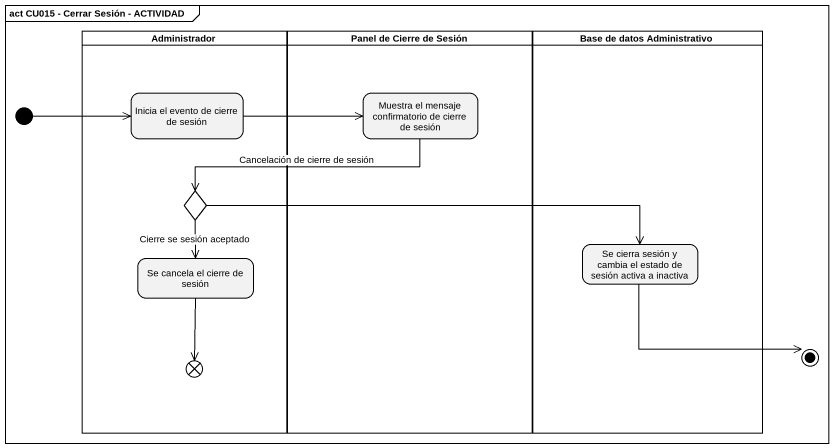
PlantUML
@startuml
mainframe act CU015 - Cerrar Sesión - ACTIVIDAD
hide empty description
state Administrador <<partition>> {
  state "Inicia el evento de cierre de sesión" as Inicia_el_evento_de_cierre
  state choice1 <<choice>>
  state "Se cancela el cierre de sesión" as Se_cancela_el_cierre_de
  state flowfinal1 <<end>>
}
state "Panel de Cierre de Sesión" as Panel_de_Cierre_de_Sesión <<partition>> {
  state "Muestra el mensaje confirmatorio de cierre de sesión" as Muestra_el_mensaje
}
state "Base de datos Administrativo" as Base_de_datos_Administrativo <<partition>> {
  state "Se cierra sesión y cambia el estado de sesión activa a inactiva" as Se_cierra_sesión_y_cambia
}
state initial1 <<start>>
state final1 <<end>>
initial1 -right-> Inicia_el_evento_de_cierre
Inicia_el_evento_de_cierre -right-> Muestra_el_mensaje
Muestra_el_mensaje -left-> choice1 : Cancelación de cierre de sesión
choice1 --> Se_cancela_el_cierre_de : Cierre se sesión aceptado
choice1 -right-> Se_cierra_sesión_y_cambia
Se_cancela_el_cierre_de --> flowfinal1
Se_cierra_sesión_y_cambia -right-> final1
@enduml
